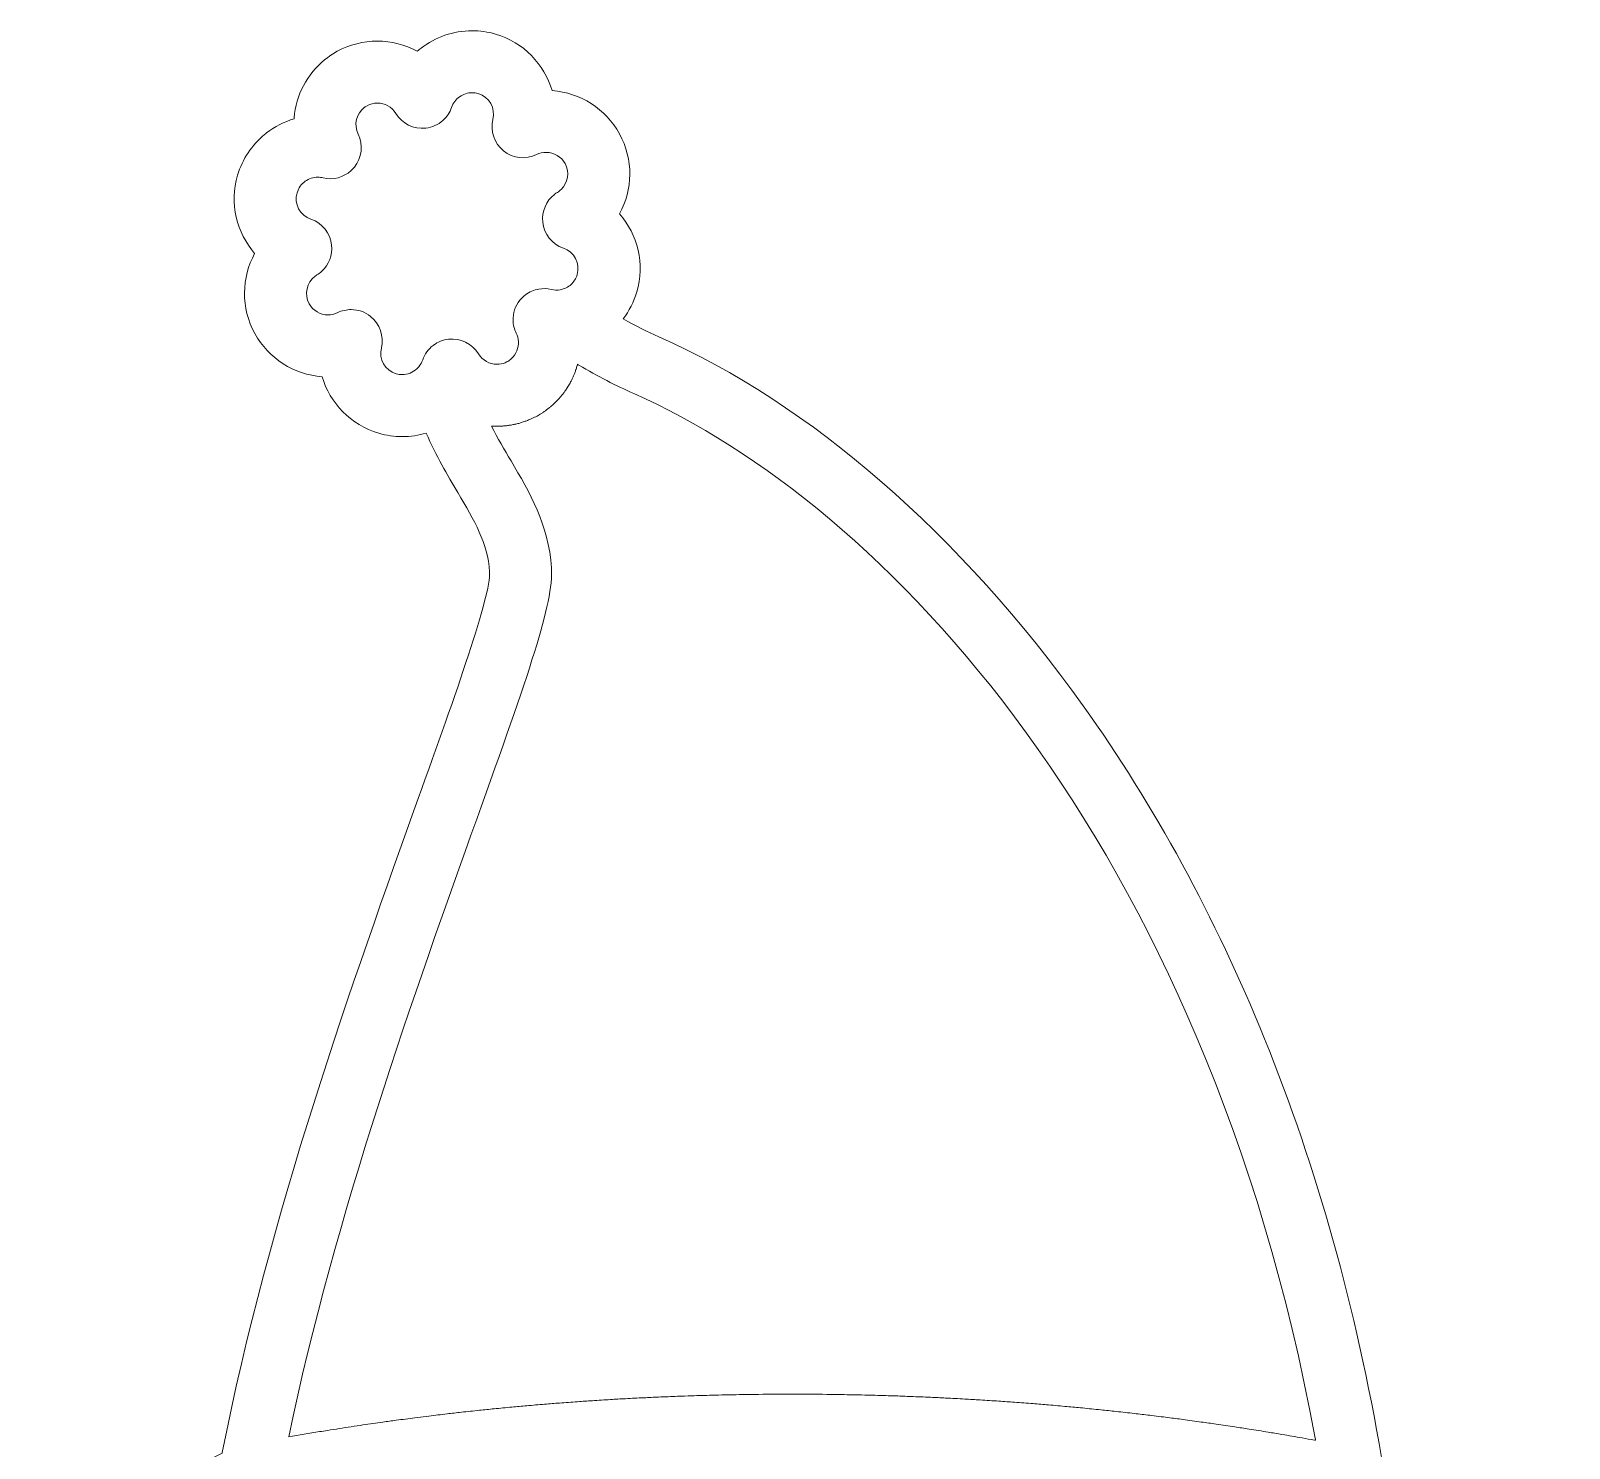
# Model space of a CAD drawing. Header units: inches. Extents: x -261 to 5410, y -3803 to -146.
# Drawn here: x 4492.7 to 4848.2, y -524.1 to -196.6 of the extents above; entities that cross this region are included whole.
import ezdxf

# ---------------------------------------------------------------- set-up
doc = ezdxf.new("R2010")
doc.units = ezdxf.units.IN
doc.header["$MEASUREMENT"] = 0
doc.layers.add('Layer 1', color=7, linetype='Continuous')

# ---------------------------------------------------------------- blocks, each defined once
blk = doc.blocks.new('block 38')
at = {"layer": 'Layer 1', "lineweight": 0}
for points, knots in [([(4813.33, -914.83), (4836.78, -865.61), (4848.19, -816.52), (4848.19, -764.89), (4848.19, -710.82), (4835.51, -653.47), (4809.45, -589.77), (4809.61, -589.67), (4809.77, -589.56), (4809.93, -589.45), (4811, -588.74), (4812.02, -587.98), (4813, -587.16), (4813.1, -587.08), (4813.2, -587), (4813.3, -586.92), (4819.81, -581.38), (4824.3, -573.64), (4825.68, -565), (4827.07, -556.32), (4825.26, -547.45), (4820.6, -540.01), (4816.79, -533.94), (4811.28, -529.15), (4804.82, -526.22), (4798.99, -491.88), (4789.91, -459.35), (4777.79, -429.46), (4766.41, -401.4), (4752.33, -375.53), (4735.92, -352.58), (4707.6, -312.95), (4672.77, -282.65), (4637.85, -267.28), (4635.18, -266.11), (4632.43, -264.73), (4629.61, -263.16), (4630.99, -261.32), (4632.07, -259.22), (4632.74, -256.92), (4634.65, -250.4), (4632.96, -243.67), (4628.79, -238.86), (4631.83, -233.27), (4632.03, -226.33), (4628.76, -220.37), (4625.6, -214.59), (4619.73, -210.86), (4613.2, -210.4), (4611.4, -204.3), (4606.63, -199.24), (4600.11, -197.33), (4598.34, -196.82), (4596.52, -196.56), (4594.69, -196.56), (4590.35, -196.56), (4586.25, -198.02), (4582.95, -200.56), (4582.79, -200.67), (4582.63, -200.8), (4582.48, -200.92), (4582.33, -201.05), (4582.18, -201.17), (4582.03, -201.3), (4579.23, -199.78), (4576.06, -198.94), (4572.81, -198.94), (4569.59, -198.94), (4566.39, -199.76), (4563.56, -201.31), (4562.54, -201.87), (4561.59, -202.51), (4560.71, -203.22), (4556.53, -206.58), (4554.02, -211.48), (4553.6, -216.66), (4553.59, -216.74), (4553.59, -216.81), (4553.58, -216.89), (4551.27, -217.59), (4549.12, -218.7), (4547.23, -220.16), (4547.07, -220.28), (4546.92, -220.41), (4546.77, -220.54), (4543.85, -222.94), (4541.62, -226.18), (4540.52, -229.96), (4538.61, -236.48), (4540.3, -243.22), (4544.47, -248.03), (4541.44, -253.62), (4541.24, -260.56), (4544.5, -266.52), (4547.66, -272.3), (4553.54, -276.03), (4560.06, -276.49), (4561.87, -282.59), (4566.63, -287.65), (4573.16, -289.56), (4574.92, -290.07), (4576.74, -290.33), (4578.57, -290.33), (4580.47, -290.33), (4582.33, -290.05), (4584.1, -289.52), (4586.37, -294.78), (4588.98, -299.2), (4591.38, -303.26), (4595.26, -309.8), (4598.32, -314.98), (4598.74, -321.56), (4599.09, -327.06), (4590.93, -349.83), (4582.28, -373.93), (4567.61, -414.87), (4547.64, -470.55), (4537, -525.08), (4536.98, -525.14), (4536.97, -525.21), (4536.96, -525.27), (4534.06, -526.53), (4531.38, -528.14), (4528.96, -530.05), (4528.74, -530.22), (4528.53, -530.39), (4528.32, -530.57), (4518.68, -538.52), (4513.46, -551.2), (4515.5, -564.18), (4515.51, -564.21), (4515.51, -564.25), (4515.52, -564.3), (4517.16, -574.57), (4523.16, -583.57), (4531.76, -589.1), (4505.51, -653.07), (4492.74, -710.64), (4492.74, -764.89), (4492.74, -816.52), (4504.15, -865.61), (4527.6, -914.83), (4524.28, -919.22), (4521.06, -924.12), (4517.85, -929.71), (4505.77, -950.7), (4502.46, -966.63), (4507.74, -978.41), (4511.65, -987.13), (4519.91, -992.87), (4532.29, -995.45), (4545.25, -998.15), (4557.79, -999.52), (4569.57, -999.52), (4593.7, -999.52), (4614.69, -993.81), (4630.27, -983), (4631.75, -981.97), (4633.17, -980.9), (4634.53, -979.79), (4634.83, -979.55), (4635.14, -979.31), (4635.43, -979.05), (4646.66, -969.58), (4653.39, -957.53), (4654.14, -945.24), (4654.22, -943.93), (4654.24, -942.62), (4654.21, -941.31), (4654.37, -941.31), (4654.52, -941.31), (4654.68, -941.32), (4659.95, -941.39), (4665.24, -941.44), (4670.47, -941.44), (4675.85, -941.44), (4681.29, -941.39), (4686.72, -941.31), (4686.69, -942.62), (4686.71, -943.93), (4686.79, -945.24), (4687.65, -959.31), (4696.35, -973.08), (4710.66, -983), (4726.24, -993.81), (4747.23, -999.52), (4771.36, -999.52), (4783.14, -999.52), (4795.68, -998.15), (4808.65, -995.45), (4815.82, -993.95), (4821.61, -991.4), (4825.97, -987.81), (4826.08, -987.73), (4826.18, -987.64), (4826.29, -987.55), (4829.3, -985), (4831.61, -981.95), (4833.19, -978.41), (4838.47, -966.63), (4835.17, -950.7), (4823.08, -929.71), (4819.87, -924.12), (4816.65, -919.22), (4813.33, -914.83)], [0, 0, 0, 0, 1, 1, 1, 2, 2, 2, 3, 3, 3, 4, 4, 4, 5, 5, 5, 6, 6, 6, 7, 7, 7, 8, 8, 8, 9, 9, 9, 10, 10, 10, 11, 11, 11, 12, 12, 12, 13, 13, 13, 14, 14, 14, 15, 15, 15, 16, 16, 16, 17, 17, 17, 18, 18, 18, 19, 19, 19, 20, 20, 20, 21, 21, 21, 22, 22, 22, 23, 23, 23, 24, 24, 24, 25, 25, 25, 26, 26, 26, 27, 27, 27, 28, 28, 28, 29, 29, 29, 30, 30, 30, 31, 31, 31, 32, 32, 32, 33, 33, 33, 34, 34, 34, 35, 35, 35, 36, 36, 36, 37, 37, 37, 38, 38, 38, 39, 39, 39, 40, 40, 40, 41, 41, 41, 42, 42, 42, 43, 43, 43, 44, 44, 44, 45, 45, 45, 46, 46, 46, 47, 47, 47, 48, 48, 48, 49, 49, 49, 50, 50, 50, 51, 51, 51, 52, 52, 52, 53, 53, 53, 54, 54, 54, 55, 55, 55, 56, 56, 56, 57, 57, 57, 58, 58, 58, 59, 59, 59, 60, 60, 60, 61, 61, 61, 62, 62, 62, 63, 63, 63, 64, 64, 64, 65, 65, 65, 66, 66, 66, 67, 67, 67, 68, 68, 68, 68]), ([(4567.51, -228.07), (4569.24, -225.92), (4569.58, -222.95), (4568.37, -220.46), (4567.3, -218.25), (4567.97, -215.66), (4569.86, -214.25), (4569.88, -214.25), (4569.89, -214.23), (4569.9, -214.23), (4570.07, -214.1), (4570.25, -213.98), (4570.44, -213.88), (4571.18, -213.47), (4571.98, -213.26), (4572.81, -213.26), (4574.57, -213.26), (4576.17, -214.17), (4577.1, -215.68), (4578.54, -218.04), (4581.23, -219.36), (4583.98, -219.06), (4585.49, -218.9), (4586.87, -218.26), (4587.96, -217.29), (4587.99, -217.27), (4588.02, -217.25), (4588.04, -217.22), (4588.9, -216.43), (4589.58, -215.43), (4589.97, -214.28), (4590.32, -213.26), (4590.98, -212.42), (4591.8, -211.82), (4591.81, -211.82), (4591.82, -211.81), (4591.83, -211.8), (4592.65, -211.21), (4593.64, -210.88), (4594.69, -210.88), (4595.16, -210.88), (4595.63, -210.95), (4596.09, -211.08), (4598.64, -211.83), (4600.15, -214.46), (4599.53, -217.07), (4598.88, -219.76), (4599.84, -222.59), (4602, -224.32), (4604.16, -226.06), (4607.13, -226.39), (4609.62, -225.18), (4610.32, -224.84), (4611.06, -224.67), (4611.83, -224.67), (4613.65, -224.67), (4615.33, -225.66), (4616.2, -227.25), (4617.3, -229.26), (4616.87, -231.71), (4615.26, -233.25), (4615, -233.49), (4614.72, -233.72), (4614.4, -233.91), (4614.18, -234.04), (4613.98, -234.19), (4613.78, -234.34), (4613.77, -234.36), (4613.76, -234.36), (4613.75, -234.37), (4611.8, -235.88), (4610.75, -238.31), (4611.02, -240.79), (4611.32, -243.54), (4613.18, -245.88), (4615.8, -246.78), (4618.33, -247.66), (4619.74, -250.35), (4618.99, -252.9), (4618.73, -253.79), (4618.24, -254.56), (4617.59, -255.16), (4616.91, -255.79), (4616.04, -256.23), (4615.08, -256.4), (4614.4, -256.52), (4613.69, -256.5), (4613, -256.34), (4612.05, -256.11), (4611.08, -256.09), (4610.15, -256.24), (4609.02, -256.43), (4607.94, -256.89), (4607.01, -257.6), (4606.55, -257.94), (4606.12, -258.35), (4605.75, -258.82), (4604.66, -260.17), (4604.13, -261.83), (4604.17, -263.5), (4604.2, -264.5), (4604.44, -265.5), (4604.89, -266.43), (4605.19, -267.05), (4605.35, -267.69), (4605.39, -268.33), (4605.49, -269.83), (4604.9, -271.32), (4603.77, -272.34), (4603.49, -272.6), (4603.18, -272.83), (4602.83, -273.02), (4602.66, -273.11), (4602.49, -273.19), (4602.31, -273.26), (4601.72, -273.5), (4601.1, -273.63), (4600.46, -273.63), (4598.72, -273.63), (4597.08, -272.7), (4596.16, -271.21), (4594.71, -268.85), (4592.03, -267.53), (4589.28, -267.83), (4587.97, -267.97), (4586.77, -268.46), (4585.76, -269.22), (4585.73, -269.25), (4585.71, -269.27), (4585.68, -269.29), (4584.6, -270.12), (4583.75, -271.26), (4583.29, -272.61), (4583.08, -273.2), (4582.78, -273.74), (4582.38, -274.22), (4582.24, -274.39), (4582.08, -274.55), (4581.92, -274.69), (4581.01, -275.53), (4579.82, -276.01), (4578.57, -276.01), (4578.1, -276.01), (4577.63, -275.94), (4577.17, -275.81), (4574.62, -275.06), (4573.11, -272.43), (4573.74, -269.82), (4574.38, -267.13), (4573.42, -264.3), (4571.26, -262.57), (4569.96, -261.52), (4568.37, -260.99), (4566.77, -260.99), (4565.71, -260.99), (4564.64, -261.22), (4563.65, -261.7), (4562.95, -262.04), (4562.2, -262.22), (4561.43, -262.22), (4559.61, -262.22), (4557.93, -261.23), (4557.06, -259.64), (4555.86, -257.45), (4556.49, -254.74), (4558.47, -253.26), (4558.6, -253.16), (4558.73, -253.07), (4558.87, -252.98), (4559.26, -252.74), (4559.62, -252.47), (4559.95, -252.17), (4559.95, -252.17), (4559.98, -252.14), (4559.98, -252.14), (4561.63, -250.62), (4562.49, -248.38), (4562.24, -246.1), (4561.94, -243.35), (4560.08, -241.01), (4557.47, -240.11), (4554.93, -239.23), (4553.52, -236.54), (4554.27, -233.99), (4554.59, -232.89), (4555.26, -231.97), (4556.14, -231.35), (4556.97, -230.75), (4557.98, -230.41), (4559.07, -230.41), (4559.46, -230.41), (4559.86, -230.46), (4560.26, -230.55), (4562.59, -231.1), (4565.01, -230.46), (4566.75, -228.88), (4567.02, -228.63), (4567.28, -228.36), (4567.51, -228.07)], [0, 0, 0, 0, 1, 1, 1, 2, 2, 2, 3, 3, 3, 4, 4, 4, 5, 5, 5, 6, 6, 6, 7, 7, 7, 8, 8, 8, 9, 9, 9, 10, 10, 10, 11, 11, 11, 12, 12, 12, 13, 13, 13, 14, 14, 14, 15, 15, 15, 16, 16, 16, 17, 17, 17, 18, 18, 18, 19, 19, 19, 20, 20, 20, 21, 21, 21, 22, 22, 22, 23, 23, 23, 24, 24, 24, 25, 25, 25, 26, 26, 26, 27, 27, 27, 28, 28, 28, 29, 29, 29, 30, 30, 30, 31, 31, 31, 32, 32, 32, 33, 33, 33, 34, 34, 34, 35, 35, 35, 36, 36, 36, 37, 37, 37, 38, 38, 38, 39, 39, 39, 40, 40, 40, 41, 41, 41, 42, 42, 42, 43, 43, 43, 44, 44, 44, 45, 45, 45, 46, 46, 46, 47, 47, 47, 48, 48, 48, 49, 49, 49, 50, 50, 50, 51, 51, 51, 52, 52, 52, 53, 53, 53, 54, 54, 54, 55, 55, 55, 56, 56, 56, 57, 57, 57, 58, 58, 58, 59, 59, 59, 60, 60, 60, 61, 61, 61, 62, 62, 62, 63, 63, 63, 64, 64, 64, 65, 65, 65, 66, 66, 66, 66]), ([(4613.04, -320.66), (4612.4, -310.64), (4607.98, -303.17), (4603.71, -295.96), (4602.18, -293.37), (4600.62, -290.74), (4599.17, -287.91), (4599.18, -287.91), (4599.19, -287.91), (4599.19, -287.91), (4599.42, -287.93), (4599.64, -287.94), (4599.86, -287.94), (4600.06, -287.95), (4600.26, -287.95), (4600.46, -287.95), (4600.46, -287.95), (4600.51, -287.95), (4600.51, -287.95), (4600.57, -287.95), (4600.64, -287.95), (4600.7, -287.94), (4601.07, -287.94), (4601.45, -287.93), (4601.82, -287.9), (4601.92, -287.89), (4602.03, -287.88), (4602.13, -287.87), (4602.46, -287.84), (4602.8, -287.8), (4603.13, -287.76), (4603.24, -287.74), (4603.35, -287.72), (4603.47, -287.7), (4603.79, -287.65), (4604.11, -287.59), (4604.42, -287.53), (4604.54, -287.5), (4604.66, -287.48), (4604.78, -287.45), (4605.09, -287.38), (4605.4, -287.3), (4605.7, -287.21), (4605.82, -287.18), (4605.95, -287.14), (4606.07, -287.1), (4606.37, -287.01), (4606.66, -286.91), (4606.95, -286.81), (4607.08, -286.76), (4607.2, -286.72), (4607.32, -286.68), (4607.62, -286.56), (4607.92, -286.44), (4608.21, -286.31), (4608.32, -286.26), (4608.43, -286.22), (4608.54, -286.17), (4608.94, -285.98), (4609.33, -285.79), (4609.71, -285.58), (4610.05, -285.39), (4610.38, -285.2), (4610.71, -284.99), (4610.81, -284.93), (4610.91, -284.86), (4611.01, -284.79), (4611.23, -284.65), (4611.45, -284.5), (4611.67, -284.35), (4611.78, -284.27), (4611.89, -284.19), (4611.99, -284.11), (4612.2, -283.95), (4612.4, -283.79), (4612.6, -283.63), (4612.69, -283.56), (4612.77, -283.49), (4612.85, -283.42), (4612.86, -283.41), (4612.88, -283.4), (4612.89, -283.39), (4613.14, -283.19), (4613.38, -282.97), (4613.62, -282.75), (4613.65, -282.72), (4613.69, -282.68), (4613.73, -282.65), (4614, -282.39), (4614.26, -282.13), (4614.51, -281.86), (4614.59, -281.78), (4614.66, -281.7), (4614.73, -281.61), (4614.91, -281.42), (4615.08, -281.23), (4615.25, -281.03), (4615.33, -280.93), (4615.41, -280.82), (4615.5, -280.72), (4615.65, -280.53), (4615.8, -280.33), (4615.95, -280.13), (4616.02, -280.03), (4616.1, -279.93), (4616.17, -279.83), (4616.34, -279.59), (4616.5, -279.35), (4616.66, -279.1), (4616.7, -279.04), (4616.74, -278.98), (4616.78, -278.92), (4616.97, -278.61), (4617.16, -278.3), (4617.33, -277.98), (4617.38, -277.89), (4617.42, -277.81), (4617.47, -277.72), (4617.59, -277.48), (4617.72, -277.25), (4617.83, -277.01), (4617.88, -276.89), (4617.94, -276.78), (4617.99, -276.66), (4618.09, -276.44), (4618.19, -276.21), (4618.28, -275.99), (4618.33, -275.87), (4618.38, -275.76), (4618.42, -275.64), (4618.52, -275.38), (4618.61, -275.13), (4618.7, -274.87), (4618.73, -274.78), (4618.76, -274.7), (4618.79, -274.61), (4618.89, -274.29), (4618.99, -273.96), (4619.08, -273.63), (4619.18, -273.69), (4619.29, -273.75), (4619.39, -273.81), (4623.73, -276.39), (4627.99, -278.59), (4632.08, -280.39), (4689.46, -305.65), (4764.12, -383.84), (4789.5, -521.79), (4789.53, -521.95), (4789.56, -522.11), (4789.59, -522.27), (4789.5, -522.26), (4789.4, -522.24), (4789.31, -522.22), (4788.37, -522.05), (4787.42, -521.89), (4786.47, -521.72), (4784.91, -521.44), (4783.36, -521.17), (4781.79, -520.9), (4780.74, -520.72), (4779.68, -520.55), (4778.63, -520.38), (4777.16, -520.14), (4775.7, -519.9), (4774.23, -519.67), (4773.12, -519.49), (4772.01, -519.33), (4770.9, -519.16), (4769.48, -518.94), (4768.05, -518.73), (4766.62, -518.52), (4765.48, -518.35), (4764.34, -518.2), (4763.19, -518.04), (4761.78, -517.84), (4760.37, -517.64), (4758.96, -517.46), (4757.8, -517.3), (4756.64, -517.16), (4755.47, -517.01), (4754.07, -516.83), (4752.67, -516.65), (4751.26, -516.48), (4750.08, -516.34), (4748.9, -516.21), (4747.73, -516.07), (4746.32, -515.91), (4744.92, -515.75), (4743.51, -515.6), (4742.33, -515.47), (4741.14, -515.35), (4739.95, -515.22), (4738.55, -515.08), (4737.14, -514.94), (4735.73, -514.8), (4734.53, -514.69), (4733.34, -514.58), (4732.15, -514.47), (4730.73, -514.34), (4729.31, -514.21), (4727.89, -514.09), (4726.7, -513.99), (4725.51, -513.89), (4724.31, -513.8), (4722.88, -513.68), (4721.45, -513.58), (4720.02, -513.47), (4718.83, -513.39), (4717.63, -513.3), (4716.44, -513.22), (4714.99, -513.12), (4713.54, -513.03), (4712.09, -512.94), (4710.91, -512.87), (4709.73, -512.79), (4708.54, -512.73), (4707.07, -512.64), (4705.59, -512.57), (4704.11, -512.5), (4702.95, -512.44), (4701.78, -512.38), (4700.61, -512.32), (4699.1, -512.26), (4697.58, -512.2), (4696.06, -512.14), (4694.92, -512.1), (4693.79, -512.05), (4692.66, -512.01), (4691.06, -511.96), (4689.46, -511.92), (4687.86, -511.87), (4686.8, -511.84), (4685.74, -511.81), (4684.68, -511.79), (4682.9, -511.75), (4681.12, -511.72), (4679.34, -511.69), (4678.45, -511.68), (4677.56, -511.66), (4676.67, -511.65), (4673.99, -511.62), (4671.32, -511.6), (4668.64, -511.6), (4666.05, -511.6), (4663.46, -511.62), (4660.88, -511.65), (4660.03, -511.66), (4659.18, -511.68), (4658.33, -511.69), (4656.6, -511.71), (4654.88, -511.74), (4653.15, -511.77), (4652.13, -511.8), (4651.12, -511.83), (4650.1, -511.85), (4648.55, -511.89), (4647, -511.93), (4645.45, -511.98), (4644.36, -512.02), (4643.27, -512.06), (4642.19, -512.1), (4640.71, -512.16), (4639.24, -512.21), (4637.77, -512.28), (4636.65, -512.33), (4635.53, -512.38), (4634.41, -512.44), (4632.98, -512.5), (4631.55, -512.57), (4630.12, -512.65), (4628.98, -512.71), (4627.84, -512.78), (4626.71, -512.85), (4625.3, -512.93), (4623.9, -513.02), (4622.49, -513.11), (4621.35, -513.19), (4620.2, -513.27), (4619.06, -513.35), (4617.67, -513.45), (4616.28, -513.55), (4614.89, -513.65), (4613.75, -513.74), (4612.61, -513.83), (4611.47, -513.93), (4610.08, -514.04), (4608.7, -514.16), (4607.32, -514.28), (4606.18, -514.38), (4605.05, -514.48), (4603.91, -514.59), (4602.53, -514.72), (4601.15, -514.85), (4599.77, -514.99), (4598.64, -515.1), (4597.52, -515.21), (4596.4, -515.33), (4595.01, -515.48), (4593.62, -515.63), (4592.24, -515.78), (4591.13, -515.91), (4590.03, -516.03), (4588.93, -516.16), (4587.52, -516.32), (4586.12, -516.49), (4584.71, -516.67), (4584.71, -516.67), (4581.5, -517.06), (4581.5, -517.06), (4580.05, -517.25), (4578.61, -517.45), (4577.16, -517.64), (4576.15, -517.78), (4575.13, -517.91), (4574.12, -518.05), (4572.58, -518.27), (4571.04, -518.5), (4569.5, -518.72), (4568.6, -518.86), (4567.68, -518.99), (4566.78, -519.12), (4564.94, -519.4), (4563.12, -519.69), (4561.29, -519.99), (4560.69, -520.08), (4560.09, -520.18), (4559.48, -520.27), (4557.09, -520.67), (4554.7, -521.07), (4552.33, -521.49), (4563.04, -470.04), (4581.82, -417.67), (4595.77, -378.77), (4607.79, -345.23), (4613.55, -328.75), (4613.04, -320.66)], [0, 0, 0, 0, 1, 1, 1, 2, 2, 2, 3, 3, 3, 4, 4, 4, 5, 5, 5, 6, 6, 6, 7, 7, 7, 8, 8, 8, 9, 9, 9, 10, 10, 10, 11, 11, 11, 12, 12, 12, 13, 13, 13, 14, 14, 14, 15, 15, 15, 16, 16, 16, 17, 17, 17, 18, 18, 18, 19, 19, 19, 20, 20, 20, 21, 21, 21, 22, 22, 22, 23, 23, 23, 24, 24, 24, 25, 25, 25, 26, 26, 26, 27, 27, 27, 28, 28, 28, 29, 29, 29, 30, 30, 30, 31, 31, 31, 32, 32, 32, 33, 33, 33, 34, 34, 34, 35, 35, 35, 36, 36, 36, 37, 37, 37, 38, 38, 38, 39, 39, 39, 40, 40, 40, 41, 41, 41, 42, 42, 42, 43, 43, 43, 44, 44, 44, 45, 45, 45, 46, 46, 46, 47, 47, 47, 48, 48, 48, 49, 49, 49, 50, 50, 50, 51, 51, 51, 52, 52, 52, 53, 53, 53, 54, 54, 54, 55, 55, 55, 56, 56, 56, 57, 57, 57, 58, 58, 58, 59, 59, 59, 60, 60, 60, 61, 61, 61, 62, 62, 62, 63, 63, 63, 64, 64, 64, 65, 65, 65, 66, 66, 66, 67, 67, 67, 68, 68, 68, 69, 69, 69, 70, 70, 70, 71, 71, 71, 72, 72, 72, 73, 73, 73, 74, 74, 74, 75, 75, 75, 76, 76, 76, 77, 77, 77, 78, 78, 78, 79, 79, 79, 80, 80, 80, 81, 81, 81, 82, 82, 82, 83, 83, 83, 84, 84, 84, 85, 85, 85, 86, 86, 86, 87, 87, 87, 88, 88, 88, 89, 89, 89, 90, 90, 90, 91, 91, 91, 92, 92, 92, 93, 93, 93, 94, 94, 94, 95, 95, 95, 96, 96, 96, 97, 97, 97, 98, 98, 98, 99, 99, 99, 100, 100, 100, 101, 101, 101, 102, 102, 102, 103, 103, 103, 104, 104, 104, 105, 105, 105, 106, 106, 106, 107, 107, 107, 108, 108, 108, 109, 109, 109, 110, 110, 110, 111, 111, 111, 112, 112, 112, 112])]:
    blk.add_open_spline(points, degree=3, knots=knots, dxfattribs=at)
blk = doc.blocks.new('block 28')
at = {"layer": 'Layer 1'}
blk.add_blockref('block 38', (0, 0), dxfattribs=at)

msp = doc.modelspace()

# ---------------------------------------------------------------- block references
at = {"layer": 'Layer 1'}
msp.add_blockref('block 28', (0, 0), dxfattribs=at)

doc.saveas('drawing.dxf')
